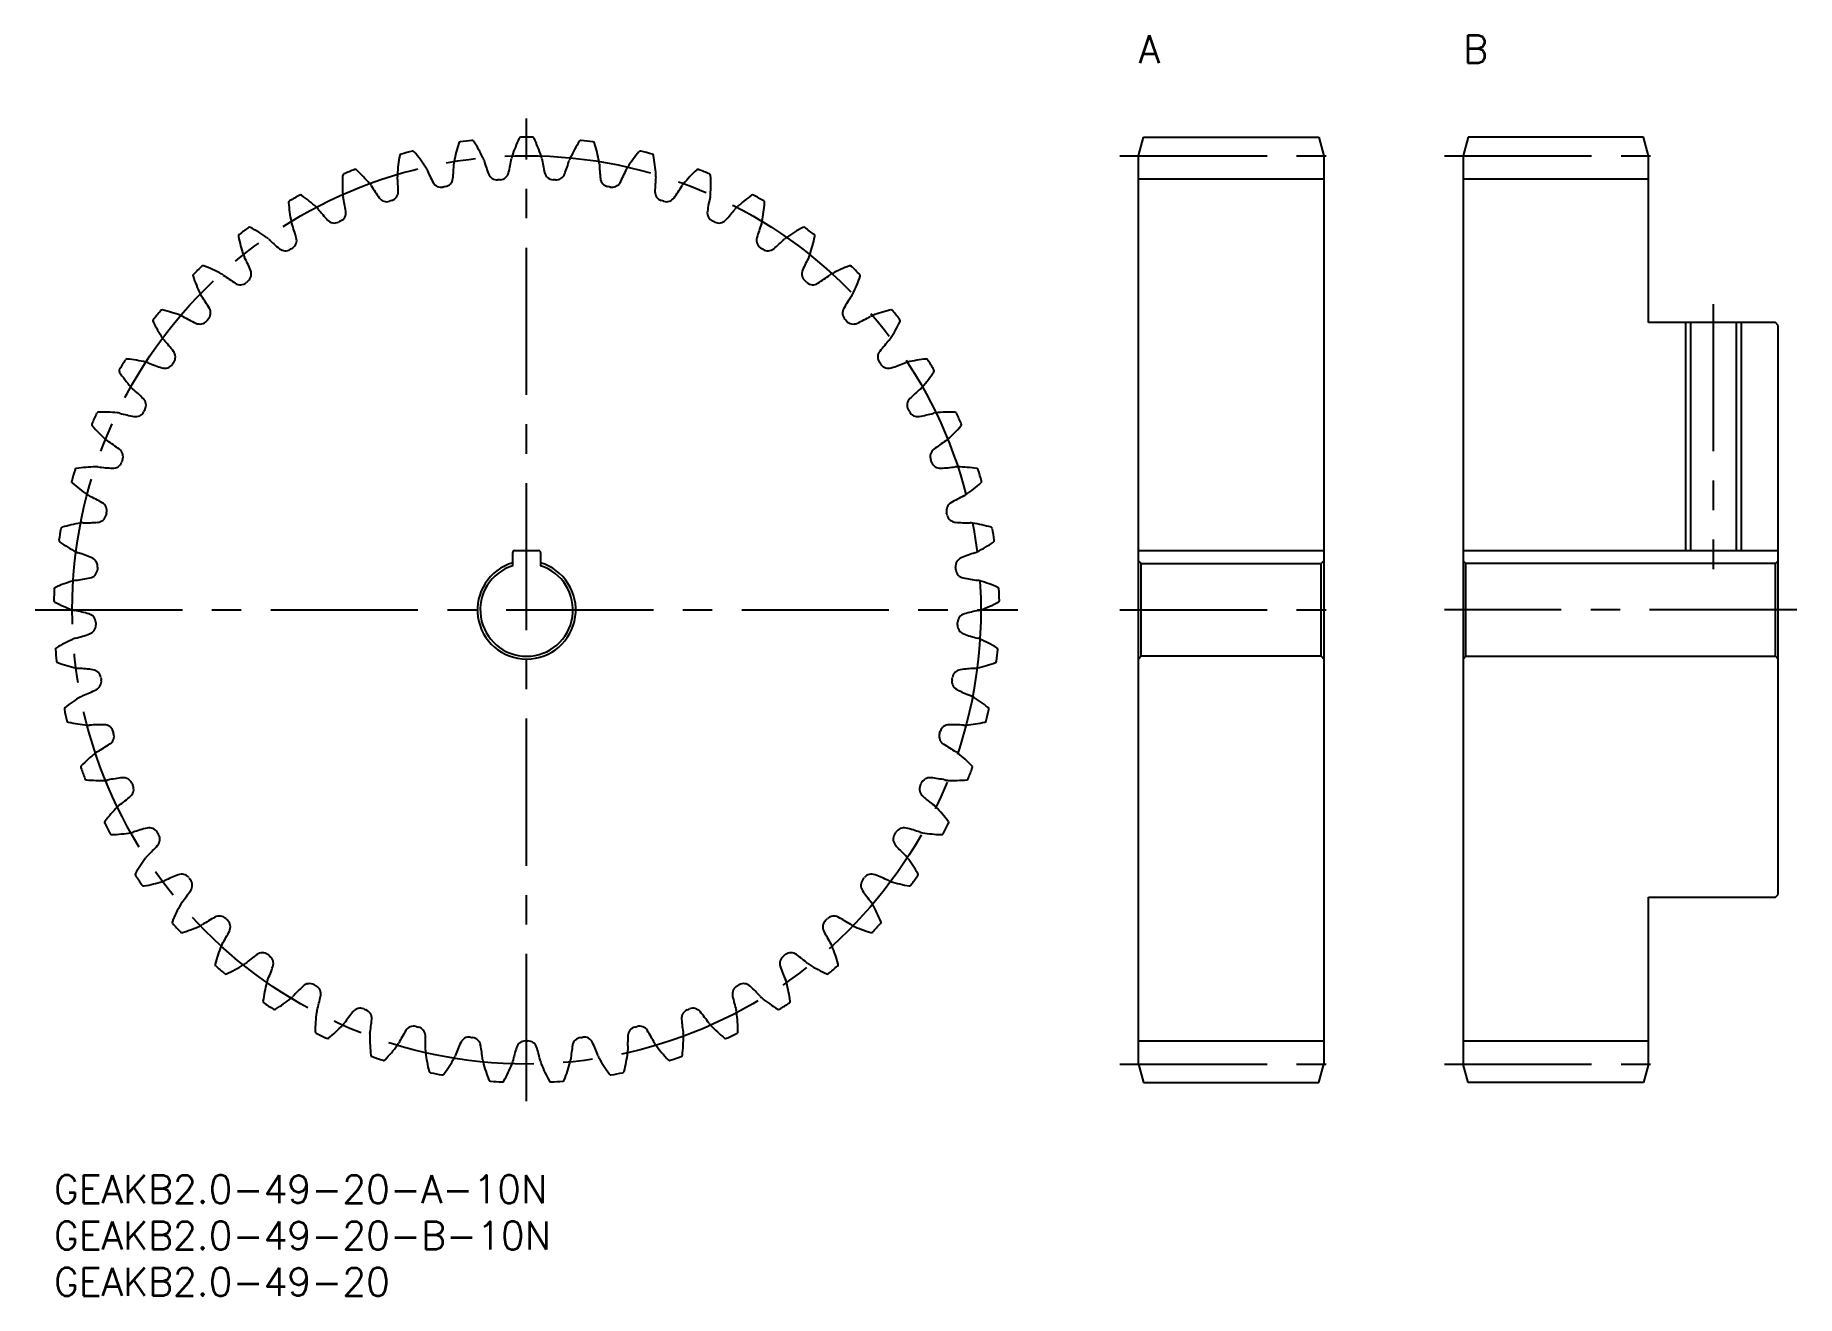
# Model space of a CAD drawing. Extents: x -2 to 188, y -13 to 123.
import ezdxf

# ---------------------------------------------------------------- set-up
doc = ezdxf.new("R2010")
doc.units = 0
doc.header["$LTSCALE"] = 0.5
doc.linetypes.add('CENTER', pattern=[50.8, 31.75, -6.35, 6.35, -6.35])
for name, color, linetype in [('MSM_CENTER', 1, 'CENTER'), ('MSM_CONTINUOUS', 7, 'CONTINUOUS'), ('MSM_NARROW', 5, 'CONTINUOUS'), ('MSM_PART_NUMBER', 7, 'CONTINUOUS')]:
    doc.layers.add(name, color=color, linetype=linetype)
doc.styles.get("Standard").update_dxf_attribs({"font": 'txt.shx', "height": 3, "bigfont": 'bigfont.shx'})

# ---------------------------------------------------------------- blocks, each defined once
blk = doc.blocks.new('*U2')
at = {"layer": 'MSM_PART_NUMBER'}
blk.add_text('GEAKB2.0-49-20-A-10N', height=3, dxfattribs=at).set_placement((0, -3))
blk = doc.blocks.new('*U3')
at = {"layer": 'MSM_PART_NUMBER'}
blk.add_text('GEAKB2.0-49-20-B-10N', height=3, dxfattribs=at).set_placement((0, -8))
blk = doc.blocks.new('*U4')
at = {"layer": 'MSM_PART_NUMBER'}
blk.add_text('GEAKB2.0-49-20', height=3, dxfattribs=at).set_placement((0, -13))
blk = doc.blocks.new('*U5')
at = {"layer": 'MSM_PART_NUMBER'}
blk.add_text('A', height=3, dxfattribs=at).set_placement((117, 120))
blk = doc.blocks.new('*U6')
at = {"layer": 'MSM_PART_NUMBER'}
blk.add_text('B', height=3, dxfattribs=at).set_placement((152, 120))

msp = doc.modelspace()

# ---------------------------------------------------------------- linework, layer by layer
at = {"layer": 'MSM_CENTER'}
for p, q in [((51, 8), (51, 114)), ((115, 110), (139, 110)), ((150, 110), (174, 110)), ((179, 94), (179, 65.4)), ((-2, 61), (104, 61)), ((115, 61), (139, 61)), ((188, 61), (150, 61)), ((115, 12), (139, 12)), ((150, 12), (174, 12))]:
    msp.add_line(p, q, dxfattribs=at)
msp.add_circle((51, 61), 49, dxfattribs=at)
at = {"layer": 'MSM_CONTINUOUS'}
for p, q in [((117, 110), (117.54, 112)), ((117.54, 112), (136.46, 112)), ((136.46, 112), (137, 110)), ((152.54, 112), (152, 110)), ((171.46, 112), (152.54, 112)), ((172, 110), (171.46, 112)), ((117, 12), (117, 110)), ((137, 110), (137, 12)), ((152, 110), (152, 12)), ((172, 92), (172, 110)), ((117, 107.5), (137, 107.5)), ((152, 107.5), (172, 107.5)), ((185.7, 92), (172, 92)), ((176.54, 92), (176.54, 67.4)), ((181.46, 92), (181.46, 67.4)), ((186, 91.7), (185.7, 92)), ((186, 30.3), (186, 91.7)), ((49.5, 65.77), (49.5, 67.2)), ((49.7, 67.4), (52.3, 67.4)), ((52.5, 67.2), (52.5, 65.77)), ((117, 67.4), (137, 67.4)), ((152, 67.4), (186, 67.4)), ((117.3, 66), (117, 66.3)), ((117.3, 66), (136.7, 66)), ((117.3, 56), (117.3, 66)), ((137, 66.3), (136.7, 66)), ((136.7, 56), (136.7, 66)), ((152, 66.3), (152.3, 66)), ((152.3, 56), (152.3, 66)), ((185.7, 66), (152.3, 66)), ((185.7, 66), (186, 66.3)), ((185.7, 56), (185.7, 66)), ((117, 55.7), (117.3, 56)), ((136.7, 56), (117.3, 56)), ((136.7, 56), (137, 55.7)), ((152.3, 56), (152, 55.7)), ((152.3, 56), (185.7, 56)), ((186, 55.7), (185.7, 56)), ((172, 30), (185.7, 30)), ((172, 12), (172, 30)), ((185.7, 30), (186, 30.3)), ((117, 14.5), (137, 14.5)), ((152, 14.5), (172, 14.5)), ((117, 12), (117.54, 10)), ((136.46, 10), (137, 12)), ((152.54, 10), (152, 12)), ((172, 12), (171.46, 10)), ((117.54, 10), (136.46, 10)), ((171.46, 10), (152.54, 10))]:
    msp.add_line(p, q, dxfattribs=at)
for centre, radius, start, end in [((51, 61), 51, 103.9852, 105.4026), ((38.72, 110.29), 0.2, 40.065, 103.9852), ((26.38, 99.91), 16.33, 32.8571, 40.065), ((59.22, 106.31), 16.33, 161.9758, 169.1837), ((43.88, 111.3), 0.2, 98.0556, 161.9758), ((51, 61), 51, 96.6382, 98.0556), ((45.13, 111.46), 0.2, 32.7181, 96.6382), ((31.55, 102.74), 16.33, 25.5102, 32.7181), ((64.95, 104.88), 16.33, 154.6289, 161.8367), ((50.37, 111.8), 0.2, 90.7087, 154.6289), ((51, 61), 51, 89.2913, 90.7087), ((51.63, 111.8), 0.2, 25.3711, 89.2913), ((37.05, 104.88), 16.33, 18.1633, 25.3711), ((70.45, 102.74), 16.33, 147.2819, 154.4898), ((56.87, 111.46), 0.2, 83.3618, 147.282), ((51, 61), 51, 81.9444, 83.3618), ((58.12, 111.3), 0.2, 18.0242, 81.9443), ((42.78, 106.31), 16.33, 10.8163, 18.0242), ((75.62, 99.91), 16.33, 139.935, 147.1429), ((63.28, 110.29), 0.2, 76.0148, 139.935), ((51, 61), 51, 74.5974, 76.0148), ((51, 61), 51, 111.3321, 112.7495), ((32.52, 108.32), 0.2, 47.412, 111.3321), ((21.6, 96.44), 16.33, 40.2041, 47.412), ((53.36, 106.99), 16.33, 169.3227, 176.5306), ((37.51, 109.98), 0.2, 105.4026, 169.3228), ((38.71, 107.87), 1.65, 23.6479, 32.8571), ((58.17, 116.41), 19.6, 203.6924, 208.2882), ((23.56, 109.67), 19.6, 353.7527, 358.3484), ((44.8, 109.06), 1.65, 169.1837, 178.3929), ((44.8, 109.06), 1.65, 16.301, 25.5102), ((65.2, 115.04), 19.6, 196.3455, 200.9412), ((30.01, 112.78), 19.6, 346.4057, 351.0015), ((51, 109.46), 1.65, 161.8367, 171.0459), ((51, 109.46), 1.65, 8.9541, 18.1633), ((71.99, 112.78), 19.6, 188.9985, 193.5943), ((36.8, 115.04), 19.6, 339.0588, 343.6545), ((57.2, 109.06), 1.65, 154.4898, 163.699), ((57.2, 109.06), 1.65, 1.6071, 10.8163), ((78.44, 109.67), 19.6, 181.6516, 186.2473), ((43.83, 116.41), 19.6, 331.7118, 336.3076), ((63.29, 107.87), 1.65, 147.1428, 156.3521), ((64.49, 109.98), 0.2, 10.6773, 74.5974), ((48.64, 106.99), 16.33, 3.4694, 10.6773), ((80.4, 96.44), 16.33, 132.588, 139.7959), ((69.48, 108.32), 0.2, 68.6676, 132.5881), ((51, 61), 51, 67.2505, 68.6679), ((47.46, 106.91), 16.33, 176.6697, 183.8776), ((31.36, 107.85), 0.2, 112.7495, 176.6697), ((32.81, 105.92), 1.65, 30.9949, 40.2041), ((51.03, 116.88), 19.6, 211.0393, 215.6351), ((38.71, 107.87), 1.65, 176.5306, 185.7398), ((17.56, 105.76), 19.6, 1.0996, 5.6953), ((41.79, 107.6), 1, 208.2881, 281.1784), ((51, 61), 46.5, 100.8624, 101.1784), ((42.05, 107.65), 1, 280.8624, 353.7527), ((47.83, 108.39), 1, 200.9412, 273.8315), ((51, 61), 46.5, 93.5155, 93.8315), ((48.09, 108.41), 1, 273.5155, 346.4057), ((53.91, 108.41), 1, 193.5943, 266.4845), ((51, 61), 46.5, 86.1685, 86.4845), ((54.17, 108.39), 1, 266.1685, 339.0588), ((59.95, 107.65), 1, 186.2473, 259.1376), ((51, 61), 46.5, 78.8216, 79.1376), ((60.21, 107.6), 1, 258.8216, 331.7119), ((84.44, 105.76), 19.6, 174.3047, 178.9004), ((63.29, 107.87), 1.65, 354.2602, 3.4694), ((50.97, 116.88), 19.6, 324.3649, 328.9607), ((69.19, 105.92), 1.65, 139.7959, 149.0051), ((70.64, 107.85), 0.2, 3.3303, 67.2504), ((54.54, 106.91), 16.33, 356.1225, 3.3303), ((25.53, 104.95), 0.2, 120.0965, 184.0166), ((41.62, 106.08), 16.33, 184.0166, 191.2245), ((51, 61), 51, 118.679, 120.0965), ((26.62, 105.57), 0.2, 54.7589, 118.679), ((17.31, 92.39), 16.33, 47.551, 54.7589), ((32.81, 105.92), 1.65, 183.8776, 193.0868), ((12.11, 101.12), 19.6, 8.4465, 13.0423), ((35.91, 106.04), 1, 215.6351, 288.5253), ((51, 61), 46.5, 108.2093, 108.5254), ((36.16, 106.12), 1, 288.2094, 1.0996), ((65.84, 106.12), 1, 178.9004, 251.7907), ((51, 61), 46.5, 71.4746, 71.7907), ((66.09, 106.04), 1, 251.4746, 324.3649), ((89.89, 101.12), 19.6, 166.9577, 171.5535), ((69.19, 105.92), 1.65, 346.9132, 356.1225), ((84.69, 92.39), 16.33, 125.2411, 132.449), ((75.38, 105.57), 0.2, 61.3207, 125.2412), ((51, 61), 51, 59.9035, 61.321), ((60.38, 106.08), 16.33, 348.7755, 355.9834), ((76.47, 104.95), 0.2, 355.9834, 59.9035), ((27.22, 103.22), 1.65, 191.2245, 200.4337), ((7.3, 95.82), 19.6, 15.7935, 20.3892), ((27.22, 103.22), 1.65, 38.3418, 47.551), ((43.88, 116.42), 19.6, 218.3863, 222.982), ((30.27, 103.74), 1, 222.982, 295.8723), ((51, 61), 46.5, 115.5563, 115.8723), ((30.51, 103.85), 1, 295.5563, 8.4465), ((71.49, 103.85), 1, 171.5534, 244.4437), ((51, 61), 46.5, 64.1277, 64.4437), ((71.73, 103.74), 1, 244.1277, 317.018), ((58.12, 116.42), 19.6, 317.018, 321.6137), ((74.78, 103.22), 1.65, 132.449, 141.6582), ((94.7, 95.82), 19.6, 159.6108, 164.2065), ((74.78, 103.22), 1.65, 339.5663, 348.7755), ((20.11, 101.33), 0.2, 127.4434, 191.3636), ((35.93, 104.51), 16.33, 191.3636, 198.5714), ((51, 61), 51, 126.026, 127.4434), ((21.12, 102.08), 0.2, 62.1058, 126.026), ((13.57, 87.83), 16.33, 54.898, 62.1058), ((22.02, 99.84), 1.65, 45.6888, 54.898), ((36.85, 115.05), 19.6, 225.7332, 230.329), ((25.2, 100.88), 1, 302.9032, 15.7935), ((76.8, 100.88), 1, 164.2065, 237.0968), ((65.15, 115.05), 19.6, 309.671, 314.2668), ((79.98, 99.84), 1.65, 125.102, 134.3112), ((88.43, 87.83), 16.33, 117.8942, 125.102), ((80.88, 102.08), 0.2, 53.9737, 117.8942), ((51, 61), 51, 52.5566, 53.974), ((66.07, 104.51), 16.33, 341.4286, 348.6364), ((81.89, 101.33), 0.2, 348.6364, 52.5565), ((22.02, 99.84), 1.65, 198.5714, 207.7806), ((3.21, 89.94), 19.6, 23.1404, 27.7362), ((24.98, 100.74), 1, 230.329, 303.2193), ((51, 61), 46.5, 122.9032, 123.2192), ((51, 61), 46.5, 56.7808, 57.0968), ((77.02, 100.74), 1, 236.7808, 309.6711), ((98.79, 89.94), 19.6, 152.2638, 156.8596), ((79.98, 99.84), 1.65, 332.2194, 341.4286), ((15.21, 97.05), 0.2, 134.7903, 198.7105), ((30.49, 102.23), 16.33, 198.7105, 205.9184), ((51, 61), 51, 133.3729, 134.7903), ((16.11, 97.93), 0.2, 69.4528, 133.3729), ((10.45, 82.82), 16.33, 62.2449, 69.4528), ((17.29, 95.81), 1.65, 53.0357, 62.2449), ((30.06, 112.8), 19.6, 233.0802, 237.6759), ((20.31, 97.25), 1, 310.2502, 23.1404), ((81.69, 97.25), 1, 156.8596, 229.7498), ((71.94, 112.8), 19.6, 302.3241, 306.9198), ((84.71, 95.81), 1.65, 117.7551, 126.9643), ((91.55, 82.82), 16.33, 110.5472, 117.7551), ((85.89, 97.93), 0.2, 46.6268, 110.5473), ((51, 61), 51, 45.2097, 46.6271), ((71.51, 102.23), 16.33, 334.0816, 341.2895), ((86.79, 97.05), 0.2, 341.2895, 45.2096), ((17.29, 95.81), 1.65, 205.9184, 215.1276), ((20.11, 97.08), 1, 237.6759, 310.5661), ((51, 61), 46.5, 130.2502, 130.5662), ((51, 61), 46.5, 49.4338, 49.7498), ((81.89, 97.08), 1, 229.4338, 302.3241), ((84.71, 95.81), 1.65, 324.8724, 334.0816), ((51, 61), 51, 140.7199, 142.1373), ((11.68, 93.16), 0.2, 76.7997, 140.7198), ((7.99, 77.46), 16.33, 69.5918, 76.7997), ((-0.1, 83.59), 19.6, 30.4874, 35.0831), ((15.92, 93.03), 1, 317.5971, 30.4874), ((86.08, 93.03), 1, 149.5126, 222.4029), ((102.1, 83.59), 19.6, 144.9169, 149.5126), ((94.01, 77.46), 16.33, 103.2003, 110.4082), ((90.32, 93.16), 0.2, 39.2799, 103.2003), ((51, 61), 51, 37.8627, 39.2801), ((10.89, 92.18), 0.2, 142.1373, 206.0575), ((25.39, 99.27), 16.33, 206.0574, 213.2653), ((13.11, 91.21), 1.65, 60.3826, 69.5918), ((23.6, 109.7), 19.6, 240.4271, 245.0228), ((15.75, 92.84), 1, 245.0229, 317.9131), ((51, 61), 46.5, 137.5971, 137.9131), ((51, 61), 46.5, 42.0869, 42.4029), ((86.25, 92.84), 1, 222.0869, 294.9772), ((78.4, 109.7), 19.6, 294.9772, 299.5729), ((88.89, 91.21), 1.65, 110.4082, 119.6174), ((76.61, 99.27), 16.33, 326.7347, 333.9426), ((91.11, 92.18), 0.2, 333.9426, 37.8627), ((13.11, 91.21), 1.65, 213.2653, 222.4745), ((-2.57, 76.87), 19.6, 37.8343, 42.43), ((104.57, 76.87), 19.6, 137.57, 142.1657), ((88.89, 91.21), 1.65, 317.5255, 326.7347), ((51, 61), 51, 148.0668, 149.4842), ((7.89, 87.87), 0.2, 84.1466, 148.0668), ((6.24, 71.82), 16.33, 76.9388, 84.1466), ((9.56, 86.12), 1.65, 67.7296, 76.9388), ((17.6, 105.79), 19.6, 247.774, 252.3698), ((11.97, 88.07), 1, 252.3698, 325.26), ((51, 61), 46.5, 144.944, 145.26), ((12.12, 88.28), 1, 324.944, 37.8343), ((89.88, 88.28), 1, 142.1657, 215.056), ((51, 61), 46.5, 34.74, 35.056), ((90.03, 88.07), 1, 214.74, 287.6302), ((84.4, 105.79), 19.6, 287.6302, 292.226), ((92.44, 86.12), 1.65, 103.0612, 112.2704), ((95.76, 71.82), 16.33, 95.8534, 103.0612), ((94.11, 87.87), 0.2, 31.9329, 95.8534), ((51, 61), 51, 30.5158, 31.9332), ((7.24, 86.8), 0.2, 149.4842, 213.4044), ((20.7, 95.68), 16.33, 213.4044, 220.6122), ((81.3, 95.68), 16.33, 319.3878, 326.5956), ((94.76, 86.8), 0.2, 326.5956, 30.5157), ((9.56, 86.12), 1.65, 220.6122, 229.8215), ((-4.16, 69.89), 19.6, 45.1812, 49.777), ((8.95, 83.09), 1, 332.291, 45.1812), ((93.05, 83.09), 1, 134.8187, 207.709), ((106.16, 69.89), 19.6, 130.223, 134.8188), ((92.44, 86.12), 1.65, 310.1785, 319.3878), ((51, 61), 51, 155.4137, 156.8312), ((4.81, 82.14), 0.2, 91.4936, 155.4137), ((5.23, 66.01), 16.33, 84.2857, 91.4936), ((6.69, 80.62), 1.65, 75.0765, 84.2857), ((12.15, 101.16), 19.6, 255.121, 259.7167), ((8.83, 82.85), 1, 259.7167, 332.607), ((51, 61), 46.5, 152.291, 152.607), ((51, 61), 46.5, 27.393, 27.709), ((93.17, 82.85), 1, 207.393, 280.2833), ((89.85, 101.16), 19.6, 280.2833, 284.879), ((95.31, 80.62), 1.65, 95.7143, 104.9235), ((96.77, 66.01), 16.33, 88.5064, 95.7143), ((97.19, 82.14), 0.2, 24.586, 88.5065), ((51, 61), 51, 23.1688, 24.5863), ((4.3, 80.99), 0.2, 156.8312, 220.7513), ((16.52, 91.52), 16.33, 220.7513, 227.9592), ((85.48, 91.52), 16.33, 312.0408, 319.2487), ((97.7, 80.99), 0.2, 319.2487, 23.1688), ((6.69, 80.62), 1.65, 227.9592, 237.1684), ((-4.85, 62.77), 19.6, 52.5282, 57.1239), ((6.47, 77.53), 1, 339.6379, 52.5282), ((95.53, 77.53), 1, 127.4718, 200.3621), ((106.85, 62.77), 19.6, 122.8761, 127.4718), ((95.31, 80.62), 1.65, 302.8316, 312.0408), ((51, 61), 51, 162.7607, 164.1781), ((2.48, 76.06), 0.2, 98.8405, 162.7606), ((4.96, 60.11), 16.33, 91.6327, 98.8405), ((4.54, 74.79), 1.65, 82.4234, 91.6327), ((7.33, 95.86), 19.6, 262.4679, 267.0637), ((6.38, 77.28), 1, 267.0637, 339.9539), ((51, 61), 46.5, 159.6379, 159.9539), ((51, 61), 46.5, 20.0461, 20.3621), ((95.62, 77.28), 1, 200.0461, 272.9364), ((94.67, 95.86), 19.6, 272.9363, 277.5321), ((97.46, 74.79), 1.65, 88.3673, 97.5766), ((97.04, 60.11), 16.33, 81.1595, 88.3673), ((99.52, 76.06), 0.2, 17.2393, 81.1595), ((51, 61), 51, 15.8219, 17.2393), ((2.12, 74.85), 0.2, 164.1781, 228.0983), ((12.9, 86.86), 16.33, 228.0983, 235.3061), ((89.1, 86.86), 16.33, 304.6939, 311.9017), ((99.88, 74.85), 0.2, 311.9017, 15.8218), ((4.54, 74.79), 1.65, 235.3061, 244.5153), ((-4.61, 55.61), 19.6, 59.8751, 64.4709), ((4.72, 71.7), 1, 346.9849, 59.8751), ((97.28, 71.7), 1, 120.1249, 193.0151), ((106.61, 55.61), 19.6, 115.5291, 120.1249), ((97.46, 74.79), 1.65, 295.4847, 304.6939), ((5.45, 54.23), 16.33, 98.9796, 106.1875), ((3.16, 68.73), 1.65, 89.7704, 98.9796), ((3.23, 89.99), 19.6, 269.8149, 274.4106), ((4.66, 71.44), 1, 274.4106, 347.3009), ((51, 61), 46.5, 166.9849, 167.3009), ((51, 61), 46.5, 12.6991, 13.0151), ((97.34, 71.44), 1, 192.6991, 265.5894), ((98.77, 89.99), 19.6, 265.5894, 270.1851), ((98.84, 68.73), 1.65, 81.0204, 90.2296), ((96.55, 54.23), 16.33, 73.8125, 81.0204), ((0.75, 68.49), 0.2, 171.525, 235.4452), ((51, 61), 51, 170.1076, 171.525), ((0.96, 69.73), 0.2, 106.1875, 170.1076), ((101.04, 69.73), 0.2, 9.8924, 73.8126), ((51, 61), 51, 8.475, 9.8924), ((101.25, 68.49), 0.2, 304.5548, 8.4749), ((9.91, 81.77), 16.33, 235.4452, 242.6531), ((3.16, 68.73), 1.65, 242.6531, 251.8623), ((-3.47, 48.54), 19.6, 67.222, 71.8178), ((3.73, 65.69), 1, 354.3318, 67.222), ((49.7, 67.2), 0.2, 90, 180), ((52.3, 67.2), 0.2, 0, 90), ((98.27, 65.69), 1, 112.7779, 185.6682), ((105.47, 48.54), 19.6, 108.1822, 112.7779), ((98.84, 68.73), 1.65, 288.1377, 297.3469), ((92.09, 81.77), 16.33, 297.3469, 304.5548), ((3.71, 65.43), 1, 281.7575, 354.6478), ((51, 61), 46.5, 174.3318, 174.6478), ((51, 61), 5.3, 106.4405, 73.5595), ((51, 61), 5, 107.4576, 72.5424), ((51, 61), 46.5, 5.3522, 5.6682), ((98.29, 65.43), 1, 185.3522, 258.2425), ((51, 61), 51, 177.4546, 178.872), ((0.25, 63.26), 0.2, 113.5344, 177.4545), ((6.69, 48.46), 16.33, 106.3265, 113.5344), ((2.57, 62.55), 1.65, 97.1173, 106.3265), ((-0.08, 83.64), 19.6, 277.1618, 281.7575), ((102.08, 83.64), 19.6, 258.2425, 262.8382), ((99.43, 62.55), 1.65, 73.6735, 82.8827), ((95.31, 48.46), 16.33, 66.4656, 73.6735), ((101.75, 63.26), 0.2, 2.5452, 66.4656), ((51, 61), 51, 1.128, 2.5454), ((0.21, 62), 0.2, 178.872, 242.7922), ((7.59, 76.35), 16.33, 242.7921, 250), ((2.57, 62.55), 1.65, 250, 259.2092), ((-1.43, 41.68), 19.6, 74.569, 79.1647), ((103.43, 41.68), 19.6, 100.8353, 105.431), ((99.43, 62.55), 1.65, 280.7908, 290), ((94.41, 76.35), 16.33, 290, 297.2079), ((101.79, 62), 0.2, 297.2079, 1.128), ((3.52, 59.61), 1, 1.6787, 74.569), ((3.53, 59.35), 1, 289.1045, 1.9947), ((51, 61), 46.5, 181.6787, 181.9947), ((51, 61), 46.5, 358.0053, 358.3213), ((98.47, 59.35), 1, 178.0053, 250.8955), ((98.48, 59.61), 1, 105.431, 178.3213), ((8.66, 42.9), 16.33, 113.6735, 120.8813), ((2.76, 56.35), 1.65, 104.4643, 113.6735), ((-2.56, 76.92), 19.6, 284.5087, 289.1045), ((104.56, 76.92), 19.6, 250.8955, 255.4913), ((99.24, 56.35), 1.65, 66.3265, 75.5357), ((93.34, 42.9), 16.33, 59.1187, 66.3265), ((0.38, 56.75), 0.2, 120.8813, 184.8015), ((51, 61), 51, 184.8015, 186.2189), ((0.5, 55.5), 0.2, 186.2189, 250.1391), ((5.98, 70.67), 16.33, 250.1391, 257.3469), ((96.02, 70.67), 16.33, 282.6531, 289.8609), ((101.5, 55.5), 0.2, 289.8609, 353.781), ((51, 61), 51, 353.7811, 355.1985), ((101.62, 56.75), 0.2, 355.1982, 59.1187), ((2.76, 56.35), 1.65, 257.3469, 266.5561), ((1.47, 35.13), 19.6, 81.9159, 86.5117), ((4.09, 53.55), 1, 9.0257, 81.9159), ((4.13, 53.29), 1, 296.4514, 9.3417), ((51, 61), 46.5, 189.0257, 189.3417), ((97.87, 53.29), 1, 170.6583, 243.5486), ((51, 61), 46.5, 350.6583, 350.9743), ((97.91, 53.55), 1, 98.0841, 170.9743), ((100.53, 35.13), 19.6, 93.4883, 98.0841), ((99.24, 56.35), 1.65, 273.4439, 282.6531), ((11.32, 37.64), 16.33, 121.0204, 128.2283), ((3.76, 50.22), 1.65, 111.8112, 121.0204), ((-4.16, 69.94), 19.6, 291.8557, 296.4514), ((106.16, 69.94), 19.6, 243.5486, 248.1443), ((98.24, 50.22), 1.65, 58.9796, 68.1888), ((90.68, 37.64), 16.33, 51.7717, 58.9796), ((1.34, 50.31), 0.2, 128.2283, 192.1484), ((51, 61), 51, 192.1484, 193.5659), ((51, 61), 51, 346.4341, 347.8516), ((100.66, 50.31), 0.2, 347.8516, 51.7718), ((1.62, 49.08), 0.2, 193.5661, 257.486), ((5.11, 64.83), 16.33, 257.486, 264.6939), ((3.76, 50.22), 1.65, 264.6939, 273.9031), ((5.19, 29.01), 19.6, 89.2629, 93.8586), ((5.43, 47.61), 1, 16.3726, 89.2629), ((5.5, 47.36), 1, 303.7983, 16.6886), ((51, 61), 46.5, 196.3726, 196.6886), ((96.5, 47.36), 1, 163.3114, 236.2017), ((51, 61), 46.5, 343.3114, 343.6274), ((96.57, 47.61), 1, 90.7371, 163.6274), ((96.81, 29.01), 19.6, 86.1414, 90.7371), ((98.24, 50.22), 1.65, 266.0969, 275.3061), ((96.89, 64.83), 16.33, 275.3061, 282.514), ((100.38, 49.08), 0.2, 282.514, 346.4341), ((5.52, 44.26), 1.65, 119.1581, 128.3674), ((-4.85, 62.82), 19.6, 299.2026, 303.7984), ((106.85, 62.82), 19.6, 236.2016, 240.7974), ((96.48, 44.26), 1.65, 51.6326, 60.8419), ((3.11, 44.05), 0.2, 135.5752, 199.4953), ((51, 61), 51, 199.4954, 200.9128), ((14.63, 32.75), 16.33, 128.3673, 135.5752), ((87.37, 32.75), 16.33, 44.4248, 51.6327), ((51, 61), 51, 339.0872, 340.5046), ((98.89, 44.05), 0.2, 340.5046, 44.4248), ((3.55, 42.87), 0.2, 200.9125, 264.833), ((5, 58.93), 16.33, 264.8329, 272.0408), ((5.52, 44.26), 1.65, 272.0408, 281.25), ((9.65, 23.42), 19.6, 96.6098, 101.2055), ((7.51, 41.89), 1, 23.7195, 96.6098), ((7.62, 41.65), 1, 311.1453, 24.0356), ((51, 61), 46.5, 203.7195, 204.0356), ((94.38, 41.65), 1, 155.9644, 228.8547), ((51, 61), 46.5, 335.9644, 336.2805), ((94.49, 41.89), 1, 83.3902, 156.2805), ((92.35, 23.42), 19.6, 78.7945, 83.3902), ((96.48, 44.26), 1.65, 258.75, 267.9592), ((97, 58.93), 16.33, 267.9592, 275.1671), ((98.45, 42.87), 0.2, 275.1671, 339.0872), ((8.04, 38.59), 1.65, 126.5051, 135.7143), ((-4.62, 55.66), 19.6, 306.5496, 311.1453), ((106.62, 55.66), 19.6, 228.8547, 233.4504), ((93.96, 38.59), 1.65, 44.2857, 53.4949), ((5.67, 38.06), 0.2, 142.9222, 206.8423), ((18.55, 28.34), 16.33, 135.7143, 142.9222), ((83.45, 28.34), 16.33, 37.0778, 44.2857), ((96.33, 38.06), 0.2, 333.1577, 37.0779), ((51, 61), 51, 206.8423, 208.2597), ((6.25, 36.95), 0.2, 208.2597, 272.1799), ((5.64, 53.07), 16.33, 272.1799, 279.3878), ((8.04, 38.59), 1.65, 279.3877, 288.597), ((14.8, 18.44), 19.6, 103.9567, 108.5525), ((10.31, 36.49), 1, 31.0665, 103.9567), ((51, 61), 46.5, 211.0665, 211.3825), ((10.45, 36.26), 1, 318.4922, 31.3825), ((91.55, 36.26), 1, 148.6175, 221.5078), ((51, 61), 46.5, 328.6175, 328.9335), ((91.69, 36.49), 1, 76.0432, 148.9335), ((87.2, 18.44), 19.6, 71.4475, 76.0433), ((93.96, 38.59), 1.65, 251.403, 260.6123), ((96.36, 53.07), 16.33, 260.6122, 267.8201), ((95.75, 36.95), 0.2, 267.8201, 331.7402), ((51, 61), 51, 331.7403, 333.1577), ((22.99, 24.45), 16.33, 143.0612, 150.2691), ((11.25, 33.28), 1.65, 133.852, 143.0612), ((-3.48, 48.59), 19.6, 313.8965, 318.4922), ((105.48, 48.59), 19.6, 221.5078, 226.1035), ((90.75, 33.28), 1.65, 36.9388, 46.148), ((79.01, 24.45), 16.33, 29.7309, 36.9388), ((8.98, 32.45), 0.2, 150.2691, 214.1892), ((51, 61), 51, 214.1893, 215.6067), ((20.54, 14.16), 19.6, 111.3037, 115.8994), ((13.78, 31.49), 1, 38.4134, 111.3037), ((88.22, 31.49), 1, 68.6963, 141.5866), ((81.46, 14.16), 19.6, 64.1006, 68.6963), ((51, 61), 51, 324.3933, 325.8107), ((93.02, 32.45), 0.2, 325.8107, 29.7309), ((9.7, 31.42), 0.2, 215.6067, 279.5269), ((7.03, 47.33), 16.33, 279.5268, 286.7347), ((11.25, 33.28), 1.65, 286.7347, 295.9439), ((-1.45, 41.73), 19.6, 321.2434, 325.8392), ((51, 61), 46.5, 218.4134, 218.7294), ((13.94, 31.28), 1, 325.8392, 38.7294), ((88.06, 31.28), 1, 141.2706, 214.1608), ((103.45, 41.73), 19.6, 214.1608, 218.7566), ((51, 61), 46.5, 321.2706, 321.5866), ((90.75, 33.28), 1.65, 244.0561, 253.2653), ((94.97, 47.33), 16.33, 253.2653, 260.4732), ((92.3, 31.42), 0.2, 260.4732, 324.3933), ((27.89, 21.17), 16.33, 150.4082, 157.616), ((15.13, 28.42), 1.65, 141.199, 150.4082), ((86.87, 28.42), 1.65, 29.5918, 38.801), ((74.11, 21.17), 16.33, 22.384, 29.5918), ((12.97, 27.31), 0.2, 157.616, 221.5361), ((51, 61), 51, 221.5362, 222.9536), ((9.14, 41.82), 16.33, 286.8738, 294.0816), ((15.13, 28.42), 1.65, 294.0816, 303.2908), ((26.78, 10.65), 19.6, 118.6506, 123.2464), ((17.86, 26.97), 1, 45.7604, 118.6506), ((51, 61), 46.5, 225.7604, 226.0764), ((18.05, 26.79), 1, 333.1861, 46.0764), ((83.95, 26.79), 1, 133.9236, 206.8139), ((51, 61), 46.5, 313.9236, 314.2396), ((84.14, 26.97), 1, 61.3494, 134.2396), ((75.22, 10.65), 19.6, 56.7536, 61.3494), ((86.87, 28.42), 1.65, 236.7092, 245.9184), ((92.86, 41.82), 16.33, 245.9184, 253.1262), ((51, 61), 51, 317.0464, 318.4638), ((89.03, 27.31), 0.2, 318.4638, 22.384), ((13.82, 26.38), 0.2, 222.9536, 286.8738), ((33.17, 18.54), 16.33, 157.7551, 164.963), ((19.59, 24.1), 1.65, 148.5459, 157.7551), ((1.45, 35.18), 19.6, 328.5904, 333.1861), ((100.55, 35.18), 19.6, 206.8139, 211.4096), ((82.41, 24.1), 1.65, 22.2449, 31.4541), ((68.83, 18.54), 16.33, 15.037, 22.2449), ((88.18, 26.38), 0.2, 253.1262, 317.0463), ((19.59, 24.1), 1.65, 301.4286, 310.6378), ((33.42, 7.96), 19.6, 125.9976, 130.5933), ((22.48, 23.01), 1, 53.1073, 125.9976), ((51, 61), 46.5, 233.1073, 233.4233), ((22.69, 22.85), 1, 340.5331, 53.4233), ((79.31, 22.85), 1, 126.5767, 199.4669), ((51, 61), 46.5, 306.5767, 306.8927), ((79.52, 23.01), 1, 54.0024, 126.8927), ((68.58, 7.96), 19.6, 49.4067, 54.0024), ((82.41, 24.1), 1.65, 229.3622, 238.5714), ((17.59, 22.73), 0.2, 164.963, 228.8831), ((51, 61), 51, 228.8831, 230.3005), ((18.55, 21.91), 0.2, 230.3005, 294.2207), ((11.93, 36.63), 16.33, 294.2207, 301.4286), ((24.56, 20.39), 1.65, 155.8928, 165.102), ((5.16, 29.05), 19.6, 335.9373, 340.5331), ((96.84, 29.05), 19.6, 199.4669, 204.0627), ((77.44, 20.39), 1.65, 14.8979, 24.1072), ((90.07, 36.63), 16.33, 238.5714, 245.7793), ((83.45, 21.91), 0.2, 245.7793, 309.6994), ((51, 61), 51, 309.6995, 311.1169), ((84.41, 22.73), 0.2, 311.1166, 15.0371), ((38.75, 16.61), 16.33, 165.102, 172.3099), ((15.37, 31.83), 16.33, 301.5676, 308.7755), ((24.56, 20.39), 1.65, 308.7755, 317.9847), ((40.34, 6.15), 19.6, 133.3445, 137.9402), ((27.58, 19.68), 1, 60.4542, 133.3445), ((51, 61), 46.5, 240.4542, 240.7702), ((27.81, 19.55), 1, 347.88, 60.7702), ((9.62, 23.45), 19.6, 343.2842, 347.88), ((74.19, 19.55), 1, 119.2298, 192.12), ((92.38, 23.45), 19.6, 192.12, 196.7158), ((51, 61), 46.5, 299.2298, 299.5458), ((74.42, 19.68), 1, 46.6555, 119.5458), ((61.66, 6.15), 19.6, 42.0598, 46.6555), ((77.44, 20.39), 1.65, 222.0153, 231.2245), ((86.63, 31.83), 16.33, 231.2245, 238.4324), ((63.25, 16.61), 16.33, 7.6901, 14.898), ((22.76, 18.77), 0.2, 172.3099, 236.23), ((51, 61), 51, 236.2301, 237.6475), ((23.82, 18.09), 0.2, 237.6475, 301.5677), ((44.53, 15.41), 16.33, 172.449, 179.6568), ((29.97, 17.34), 1.65, 163.2398, 172.449), ((47.45, 5.24), 19.6, 140.6914, 145.2872), ((33.05, 17.02), 1, 67.8012, 140.6914), ((51, 61), 46.5, 247.8012, 248.1172), ((33.3, 16.92), 1, 355.2269, 68.1172), ((68.7, 16.92), 1, 111.8828, 184.7731), ((51, 61), 46.5, 291.8828, 292.1988), ((68.95, 17.02), 1, 39.3086, 112.1988), ((54.55, 5.24), 19.6, 34.7128, 39.3086), ((72.03, 17.34), 1.65, 7.551, 16.7602), ((57.47, 15.41), 16.33, 0.3432, 7.551), ((78.18, 18.09), 0.2, 238.4324, 302.3525), ((51, 61), 51, 302.3525, 303.7699), ((79.24, 18.77), 0.2, 303.7697, 7.6901), ((28.39, 15.51), 0.2, 179.6568, 243.577), ((51, 61), 51, 243.577, 244.9944), ((19.39, 27.51), 16.33, 308.9146, 316.1224), ((29.97, 17.34), 1.65, 316.1224, 325.3317), ((35.73, 15.01), 1.65, 170.5867, 179.7959), ((14.76, 18.47), 19.6, 350.6312, 355.2269), ((54.61, 5.24), 19.6, 148.0384, 152.6341), ((38.82, 15.09), 1, 75.1481, 148.0384), ((51, 61), 46.5, 255.1481, 255.4641), ((39.08, 15.02), 1, 2.5739, 75.4641), ((62.92, 15.02), 1, 104.5359, 177.4261), ((51, 61), 46.5, 284.5359, 284.8519), ((63.18, 15.09), 1, 31.9616, 104.8518), ((47.39, 5.24), 19.6, 27.3659, 31.9616), ((87.24, 18.47), 19.6, 184.7731, 189.3688), ((66.27, 15.01), 1.65, 0.2041, 9.4133), ((72.03, 17.34), 1.65, 214.6683, 223.8776), ((82.61, 27.51), 16.33, 223.8776, 231.0854), ((51, 61), 51, 295.0056, 296.423), ((73.61, 15.51), 0.2, 296.4227, 0.3432), ((29.53, 14.96), 0.2, 244.9944, 308.9146), ((50.41, 14.96), 16.33, 179.7959, 187.0038), ((23.93, 23.75), 16.33, 316.2615, 323.4694), ((35.73, 15.01), 1.65, 323.4694, 332.6786), ((20.5, 14.19), 19.6, 357.9781, 2.5739), ((41.74, 13.43), 1.65, 177.9336, 187.1429), ((61.71, 6.16), 19.6, 155.3853, 159.9811), ((44.8, 13.91), 1, 82.4951, 155.3853), ((51, 61), 46.5, 262.4951, 262.8111), ((45.06, 13.87), 1, 9.9208, 82.811), ((26.73, 10.67), 19.6, 5.3251, 9.9208), ((68.63, 7.98), 19.6, 162.7323, 167.328), ((50.87, 13.5), 1, 89.842, 162.7323), ((51, 61), 46.5, 269.842, 270.158), ((51.13, 13.5), 1, 17.2678, 90.158), ((33.37, 7.98), 19.6, 12.672, 17.2677), ((75.27, 10.67), 19.6, 170.0792, 174.6749), ((56.94, 13.87), 1, 97.1889, 170.0792), ((51, 61), 46.5, 277.1889, 277.5049), ((57.2, 13.91), 1, 24.6147, 97.5049), ((40.29, 6.16), 19.6, 20.0189, 24.6147), ((81.5, 14.19), 19.6, 177.4261, 182.0219), ((60.26, 13.43), 1.65, 352.8571, 2.0664), ((66.27, 15.01), 1.65, 207.3214, 216.5306), ((78.07, 23.75), 16.33, 216.5306, 223.7385), ((51.59, 14.96), 16.33, 352.9962, 0.2041), ((72.47, 14.96), 0.2, 231.0854, 295.0055), ((34.4, 12.99), 0.2, 187.0038, 250.9239), ((51, 61), 51, 250.9239, 252.3414), ((35.59, 12.59), 0.2, 252.3414, 316.2615), ((56.3, 15.26), 16.33, 187.1429, 194.3507), ((28.92, 20.59), 16.33, 323.6085, 330.8163), ((41.74, 13.43), 1.65, 330.8163, 340.0255), ((47.9, 12.64), 1.65, 185.2806, 194.4898), ((62.11, 16.31), 16.33, 194.4898, 201.6977), ((34.27, 18.1), 16.33, 330.9554, 338.1633), ((47.9, 12.64), 1.65, 338.1633, 347.3725), ((54.1, 12.64), 1.65, 192.6275, 201.8367), ((67.73, 18.1), 16.33, 201.8367, 209.0446), ((39.89, 16.31), 16.33, 338.3023, 345.5102), ((54.1, 12.64), 1.65, 345.5102, 354.7194), ((60.26, 13.43), 1.65, 199.9745, 209.1837), ((73.08, 20.59), 16.33, 209.1837, 216.3915), ((45.7, 15.26), 16.33, 345.6493, 352.8571), ((66.41, 12.59), 0.2, 223.7385, 287.6586), ((51, 61), 51, 287.6586, 289.0761), ((67.6, 12.99), 0.2, 289.0758, 352.9962), ((40.67, 11.26), 0.2, 194.3507, 258.2708), ((51, 61), 51, 258.2709, 259.6883), ((41.91, 11.02), 0.2, 259.6883, 323.6085), ((47.12, 10.35), 0.2, 201.6977, 265.6178), ((51, 61), 51, 265.6178, 267.0352), ((48.37, 10.27), 0.2, 267.0352, 330.9554), ((53.63, 10.27), 0.2, 209.0446, 272.9647), ((51, 61), 51, 272.9648, 274.3822), ((54.88, 10.35), 0.2, 274.3819, 338.3024), ((60.09, 11.02), 0.2, 216.3915, 280.3116), ((51, 61), 51, 280.3117, 281.7291), ((61.33, 11.26), 0.2, 281.7288, 345.6493)]:
    msp.add_arc(centre, radius, start, end, dxfattribs=at)
at = {"layer": 'MSM_NARROW'}
for p, q in [((176, 92), (176, 67.4)), ((182, 92), (182, 67.4))]:
    msp.add_line(p, q, dxfattribs=at)

# ---------------------------------------------------------------- block references
at = {"layer": 'MSM_CONTINUOUS'}
for name in ['*U5', '*U6', '*U2', '*U3', '*U4']:
    msp.add_blockref(name, (0, 0), dxfattribs=at)

doc.saveas('drawing.dxf')
